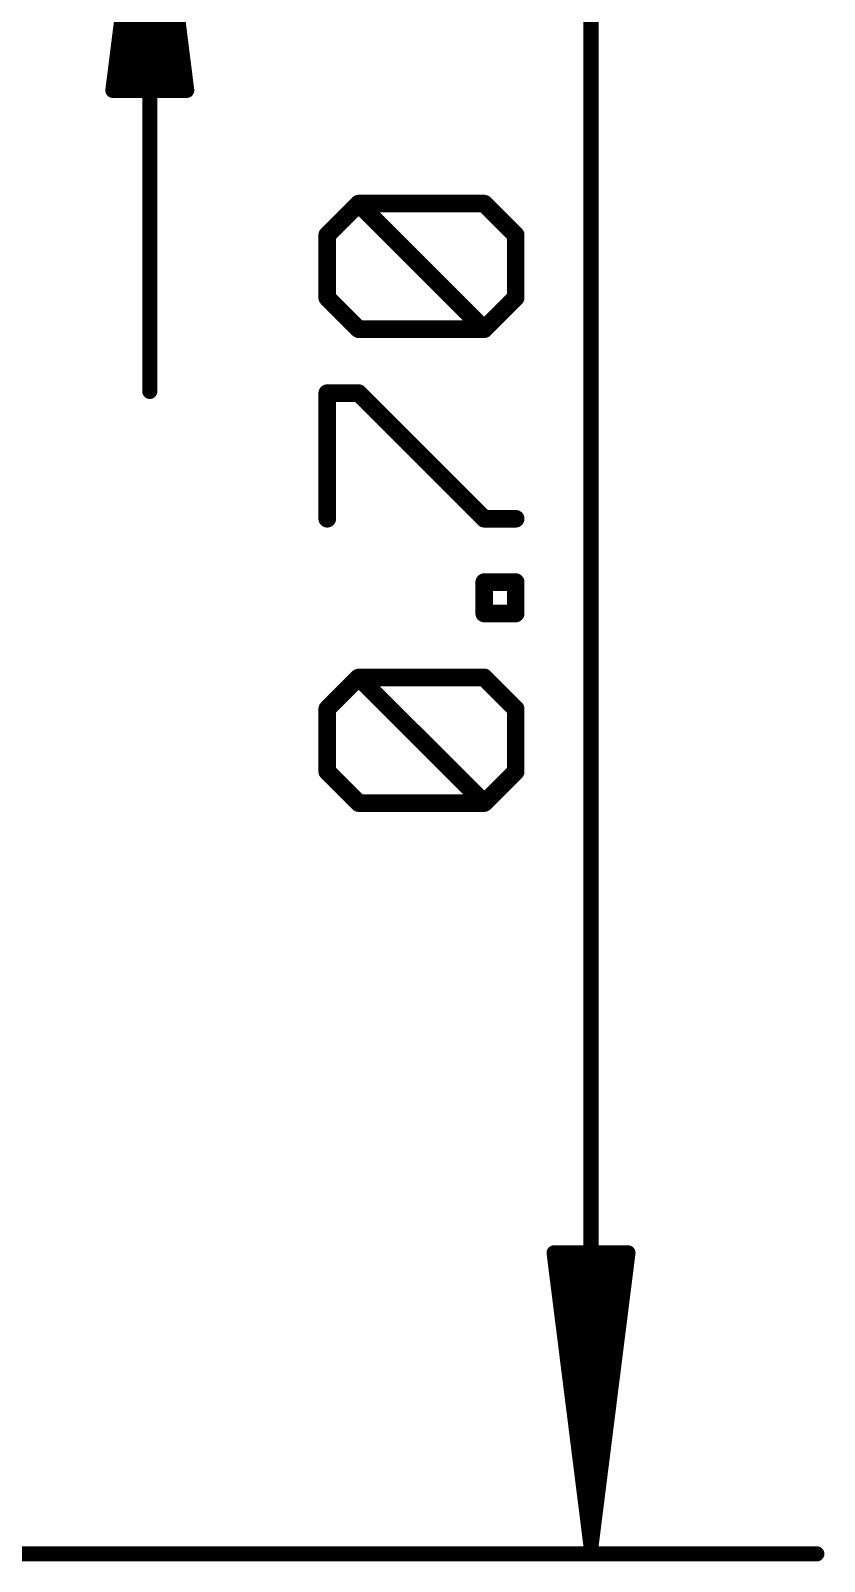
# Model space of a CAD drawing. Extents: x -4.8 to 27.4, y -5.3 to 26.6.
# Drawn here: x 20.56 to 27.42, y -0.07 to 13.16 of the extents above; entities that cross this region are included whole.
import ezdxf

# ---------------------------------------------------------------- set-up
doc = ezdxf.new("R2010")
doc.units = 0
doc.layers.add('47', color=253, linetype='CONTINUOUS')

msp = doc.modelspace()

# ---------------------------------------------------------------- linework, layer by layer
at = {"layer": '47'}
for points, const_width in [([(25.4, 17.715), (25.4, 0.065)], 0.13), ([(21.59, 15.175), (21.2708, 12.64)], 0.13), ([(21.59, 15.175), (21.33, 12.64)], 0.13), ([(21.59, 15.175), (21.46, 12.64)], 0.13), ([(21.59, 15.175), (21.59, 10.04)], 0.13), ([(21.9092, 12.64), (21.59, 15.175)], 0.13), ([(21.72, 12.64), (21.59, 15.175)], 0.13), ([(21.85, 12.64), (21.59, 15.175)], 0.13), ([(21.2708, 12.64), (21.9092, 12.64)], 0.13), ([(23.1223, 11.3912), (23.3935, 11.6624)], 0.1524), ([(23.3935, 11.6624), (24.4781, 11.6624)], 0.1524), ([(24.4781, 10.5777), (23.3935, 11.6624)], 0.1524), ([(24.4781, 11.6624), (24.7493, 11.3912)], 0.1524), ([(23.1223, 10.8489), (23.1223, 11.3912)], 0.1524), ([(24.7493, 11.3912), (24.7493, 10.8489)], 0.1524), ([(23.3935, 10.5777), (23.1223, 10.8489)], 0.1524), ([(24.7493, 10.8489), (24.4781, 10.5777)], 0.1524), ([(24.4781, 10.5777), (23.3935, 10.5777)], 0.1524), ([(23.1223, 8.9405), (23.1223, 10.0252)], 0.1524), ([(23.1223, 10.0252), (23.3935, 10.0252)], 0.1524), ([(23.3935, 10.0252), (24.4781, 8.9405)], 0.1524), ([(24.4781, 8.9405), (24.7493, 8.9405)], 0.1524), ([(24.4781, 8.122), (24.4781, 8.3931)], 0.1524), ([(24.4781, 8.3931), (24.7493, 8.3931)], 0.1524), ([(24.7493, 8.3931), (24.7493, 8.122)], 0.1524), ([(24.7493, 8.122), (24.4781, 8.122)], 0.1524), ([(23.1223, 7.2983), (23.3935, 7.5695)], 0.1524), ([(23.3935, 7.5695), (24.4781, 7.5695)], 0.1524), ([(24.4781, 6.4848), (23.3935, 7.5695)], 0.1524), ([(24.4781, 7.5695), (24.7493, 7.2983)], 0.1524), ([(23.1223, 6.756), (23.1223, 7.2983)], 0.1524), ([(24.7493, 7.2983), (24.7493, 6.756)], 0.1524), ([(23.3935, 6.4848), (23.1223, 6.756)], 0.1524), ([(24.7493, 6.756), (24.4781, 6.4848)], 0.1524), ([(24.4781, 6.4848), (23.3935, 6.4848)], 0.1524), ([(25.4, 0.065), (25.0808, 2.6)], 0.13), ([(25.0808, 2.6), (25.7192, 2.6)], 0.13), ([(25.4, 0.065), (25.14, 2.6)], 0.13), ([(25.4, 0.065), (25.27, 2.6)], 0.13), ([(25.7192, 2.6), (25.4, 0.065)], 0.13), ([(25.53, 2.6), (25.4, 0.065)], 0.13), ([(25.66, 2.6), (25.4, 0.065)], 0.13), ([(7.239, 0), (27.35, 0)], 0.13)]:
    msp.add_lwpolyline(points, dxfattribs=dict(at, const_width=const_width))
for points, const_width in [([(21.2708, 12.6725, 1), (21.2708, 12.6075)], 0.065), ([(21.9092, 12.6075, 1), (21.9092, 12.6725)], 0.065), ([(21.2385, 12.6441, 1), (21.303, 12.6359)], 0.065), ([(21.2977, 12.6433, 1), (21.3623, 12.6367)], 0.065), ([(21.4275, 12.6417, 1), (21.4925, 12.6383)], 0.065), ([(21.6875, 12.6383, 1), (21.7525, 12.6417)], 0.065), ([(21.8177, 12.6367, 1), (21.8823, 12.6433)], 0.065), ([(21.877, 12.6359, 1), (21.9415, 12.6441)], 0.065), ([(23.4204, 11.6893, 1), (23.3665, 11.6354)], 0.0762), ([(23.3935, 11.7005, 1), (23.3935, 11.6243)], 0.0762), ([(23.4204, 11.6354, 1), (23.3665, 11.6893)], 0.0762), ([(24.5051, 11.6893, 1), (24.4512, 11.6354)], 0.0762), ([(24.4781, 11.6243, 1), (24.4781, 11.7005)], 0.0762), ([(23.1604, 11.3912, 1), (23.0842, 11.3912)], 0.0762), ([(23.0954, 11.4181, 1), (23.1493, 11.3643)], 0.0762), ([(24.7874, 11.3912, 1), (24.7112, 11.3912)], 0.0762), ([(24.7224, 11.3643, 1), (24.7762, 11.4181)], 0.0762), ([(23.1493, 10.8758, 1), (23.0954, 10.8219)], 0.0762), ([(23.0842, 10.8489, 1), (23.1604, 10.8489)], 0.0762), ([(24.7112, 10.8489, 1), (24.7874, 10.8489)], 0.0762), ([(24.7762, 10.8219, 1), (24.7224, 10.8758)], 0.0762), ([(23.3935, 10.6158, 1), (23.3935, 10.5396)], 0.0762), ([(23.3665, 10.5508, 1), (23.4204, 10.6046)], 0.0762), ([(24.4512, 10.6046, 1), (24.5051, 10.5508)], 0.0762), ([(24.4512, 10.5508, 1), (24.5051, 10.6046)], 0.0762), ([(24.4781, 10.5396, 1), (24.4781, 10.6158)], 0.0762), ([(21.5575, 10.04, 1), (21.6225, 10.04)], 0.065), ([(23.1604, 10.0252, 1), (23.0842, 10.0252)], 0.0762), ([(23.1223, 10.0633, 1), (23.1223, 9.9871)], 0.0762), ([(23.4204, 10.0521, 1), (23.3665, 9.9983)], 0.0762), ([(23.3935, 9.9871, 1), (23.3935, 10.0633)], 0.0762), ([(24.4781, 8.9786, 1), (24.4781, 8.9024)], 0.0762), ([(24.4512, 8.9136, 1), (24.5051, 8.9675)], 0.0762), ([(24.7493, 8.9024, 1), (24.7493, 8.9786)], 0.0762), ([(23.0842, 8.9405, 1), (23.1604, 8.9405)], 0.0762), ([(24.5162, 8.3931, 1), (24.44, 8.3931)], 0.0762), ([(24.4781, 8.4312, 1), (24.4781, 8.355)], 0.0762), ([(24.7874, 8.3931, 1), (24.7112, 8.3931)], 0.0762), ([(24.7493, 8.355, 1), (24.7493, 8.4312)], 0.0762), ([(24.4781, 8.1601, 1), (24.4781, 8.0839)], 0.0762), ([(24.7493, 8.0839, 1), (24.7493, 8.1601)], 0.0762), ([(24.44, 8.122, 1), (24.5162, 8.122)], 0.0762), ([(24.7112, 8.122, 1), (24.7874, 8.122)], 0.0762), ([(23.4204, 7.5964, 1), (23.3665, 7.5425)], 0.0762), ([(23.3935, 7.6076, 1), (23.3935, 7.5314)], 0.0762), ([(23.4204, 7.5425, 1), (23.3665, 7.5964)], 0.0762), ([(24.5051, 7.5964, 1), (24.4512, 7.5425)], 0.0762), ([(24.4781, 7.5314, 1), (24.4781, 7.6076)], 0.0762), ([(23.1604, 7.2983, 1), (23.0842, 7.2983)], 0.0762), ([(23.0954, 7.3252, 1), (23.1493, 7.2714)], 0.0762), ([(24.7874, 7.2983, 1), (24.7112, 7.2983)], 0.0762), ([(24.7224, 7.2714, 1), (24.7762, 7.3252)], 0.0762), ([(23.1493, 6.7829, 1), (23.0954, 6.729)], 0.0762), ([(23.0842, 6.756, 1), (23.1604, 6.756)], 0.0762), ([(24.7112, 6.756, 1), (24.7874, 6.756)], 0.0762), ([(24.7762, 6.729, 1), (24.7224, 6.7829)], 0.0762), ([(23.3935, 6.5229, 1), (23.3935, 6.4467)], 0.0762), ([(23.3665, 6.4579, 1), (23.4204, 6.5118)], 0.0762), ([(24.4512, 6.5118, 1), (24.5051, 6.4579)], 0.0762), ([(24.4512, 6.4579, 1), (24.5051, 6.5118)], 0.0762), ([(24.4781, 6.4467, 1), (24.4781, 6.5229)], 0.0762), ([(25.113, 2.6041, 1), (25.0485, 2.5959)], 0.065), ([(25.0808, 2.6325, 1), (25.0808, 2.5675)], 0.065), ([(25.1723, 2.6033, 1), (25.1077, 2.5967)], 0.065), ([(25.3025, 2.6017, 1), (25.2375, 2.5983)], 0.065), ([(25.5625, 2.5983, 1), (25.4975, 2.6017)], 0.065), ([(25.6923, 2.5967, 1), (25.6277, 2.6033)], 0.065), ([(25.7515, 2.5959, 1), (25.687, 2.6041)], 0.065), ([(25.7192, 2.5675, 1), (25.7192, 2.6325)], 0.065), ([(25.3678, 0.0691, 1), (25.4322, 0.0609)], 0.065), ([(25.3677, 0.0683, 1), (25.4323, 0.0617)], 0.065), ([(25.3675, 0.0633, 1), (25.4325, 0.0667)], 0.065), ([(25.3675, 0.0667, 1), (25.4325, 0.0633)], 0.065), ([(25.3675, 0.065, 1), (25.4325, 0.065)], 0.065), ([(25.3677, 0.0617, 1), (25.4323, 0.0683)], 0.065), ([(25.3678, 0.0609, 1), (25.4322, 0.0691)], 0.065), ([(27.35, -0.0325, 1), (27.35, 0.0325)], 0.065)]:
    msp.add_lwpolyline(points, format="xyb", dxfattribs=dict(at, const_width=const_width))

doc.saveas('drawing.dxf')
